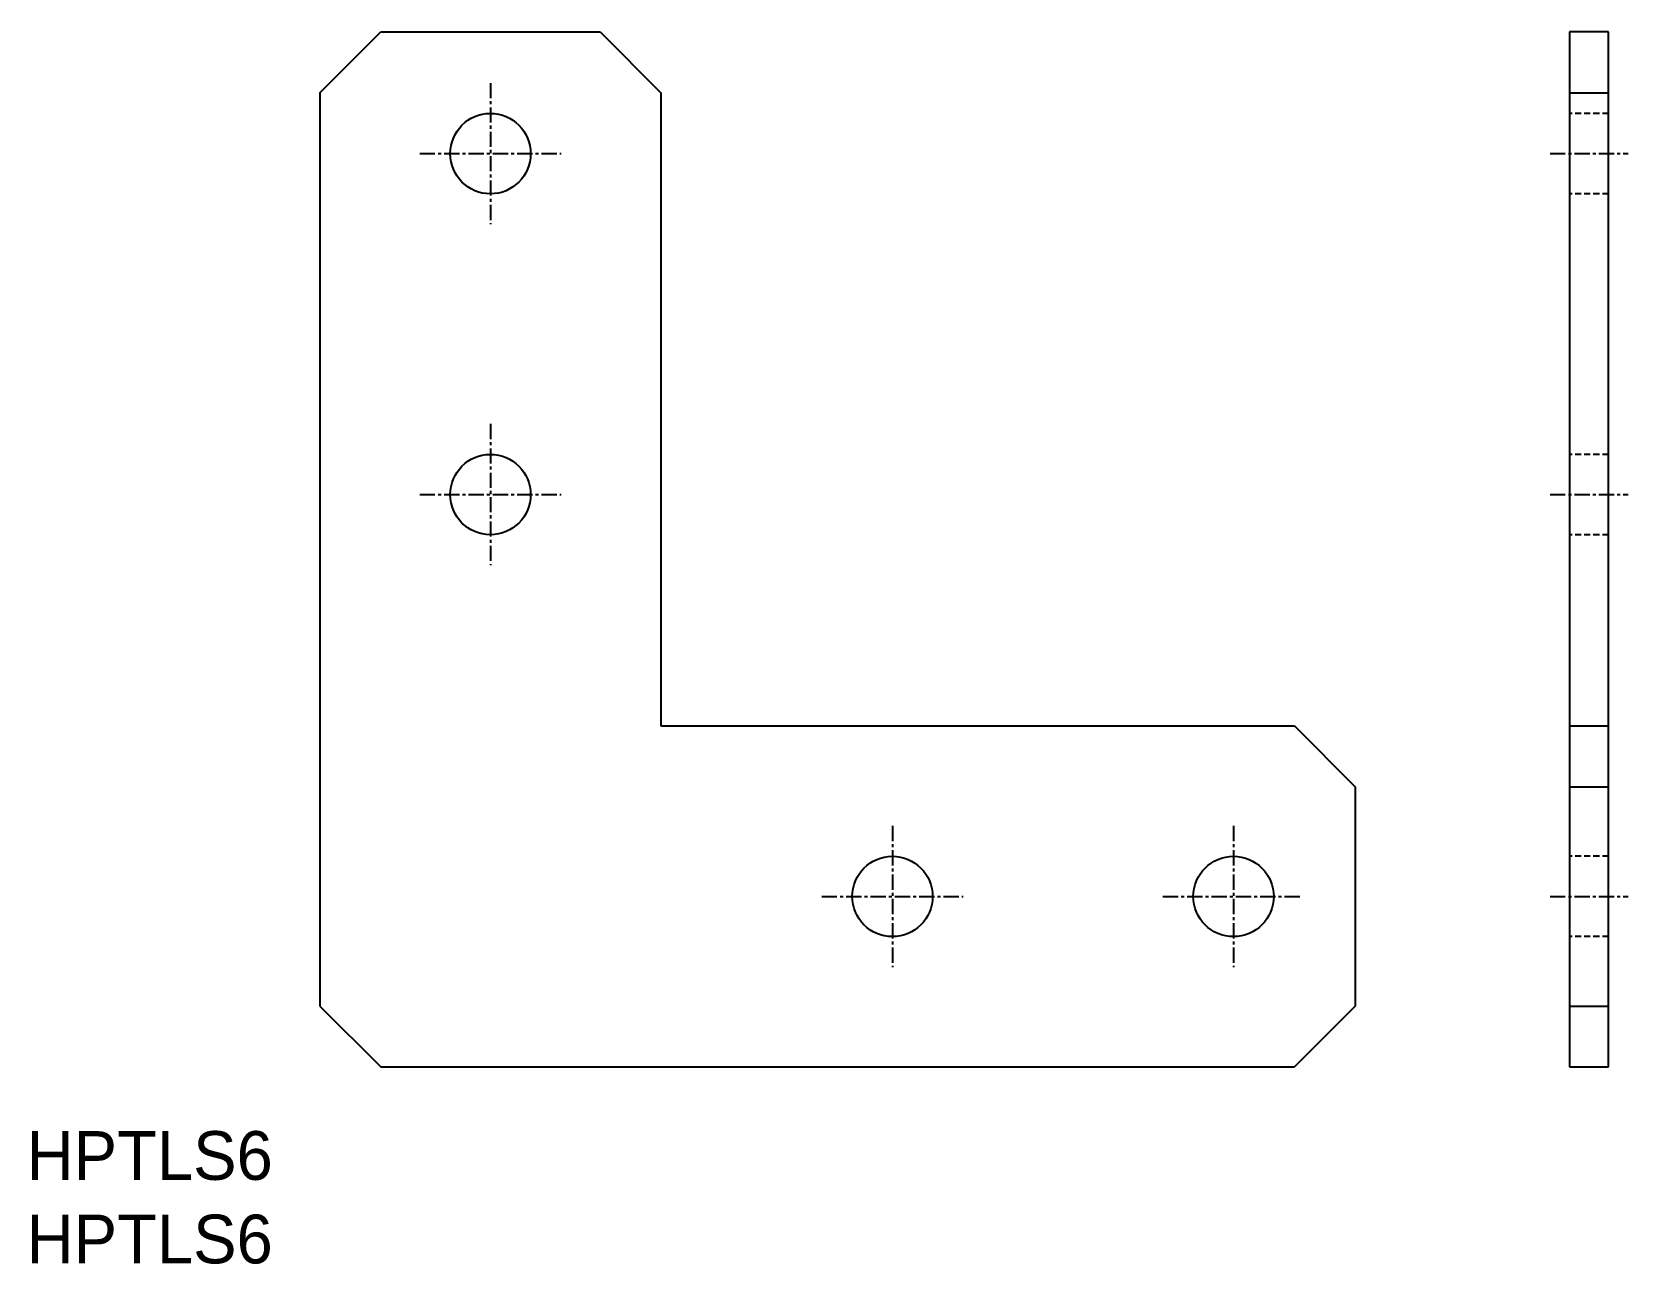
# Model space of a CAD drawing. Extents: x 59 to 190, y 25 to 127.
import ezdxf

# ---------------------------------------------------------------- set-up
doc = ezdxf.new("R2010")
doc.units = 0
doc.linetypes.add('CENTER', pattern=[2, 1.25, -0.25, 0.25, -0.25])
doc.linetypes.add('DASHED', pattern=[0.75, 0.5, -0.25])
doc.layers.get('0').update_dxf_attribs({"linetype": 'CONTINUOUS'})
doc.layers.add('CENTER', color=1, linetype='CENTER')

msp = doc.modelspace()

# ---------------------------------------------------------------- linework, layer by layer
at = {"color": 7, "linetype": 'CONTINUOUS'}
for p, q in [((83.03, 121.54), (88.03, 126.54)), ((88.03, 126.54), (106.03, 126.54)), ((106.03, 126.54), (111.03, 121.54)), ((185.62, 126.54), (185.62, 41.54)), ((188.82, 126.54), (185.62, 126.54)), ((188.82, 41.54), (188.82, 126.54)), ((83.03, 121.54), (83.03, 46.54)), ((111.03, 121.54), (111.03, 69.54)), ((185.62, 121.54), (188.82, 121.54)), ((83.03, 102.79), (83.03, 102.79)), ((83.03, 84.04), (83.03, 84.04)), ((111.03, 69.54), (163.03, 69.54)), ((163.03, 69.54), (168.03, 64.54)), ((185.62, 69.54), (188.82, 69.54)), ((168.03, 64.54), (168.03, 46.54)), ((185.62, 64.54), (188.82, 64.54)), ((83.03, 46.54), (88.03, 41.54)), ((168.03, 46.54), (163.03, 41.54)), ((185.62, 46.54), (188.82, 46.54)), ((88.03, 41.54), (163.03, 41.54)), ((185.62, 41.54), (188.82, 41.54))]:
    msp.add_line(p, q, dxfattribs=at)
at = {"color": 3, "linetype": 'DASHED'}
for p, q in [((188.82, 119.84), (185.62, 119.84)), ((188.82, 113.24), (185.62, 113.24)), ((188.82, 91.84), (185.62, 91.84)), ((188.82, 85.24), (185.62, 85.24)), ((188.82, 58.84), (185.62, 58.84)), ((188.82, 52.24), (185.62, 52.24))]:
    msp.add_line(p, q, dxfattribs=at)
at = {"color": 7, "linetype": 'CONTINUOUS'}
for centre in [(97.03, 116.54), (97.03, 88.54), (130.03, 55.54), (158.03, 55.54)]:
    msp.add_circle(centre, 3.3, dxfattribs=at)
at = {"layer": 'CENTER', "color": 1, "linetype": 'CENTER'}
for p, q in [((97.03, 122.34), (97.03, 110.74)), ((91.23, 116.54), (102.83, 116.54)), ((184.02, 116.54), (190.42, 116.54)), ((97.03, 94.34), (97.03, 82.74)), ((91.23, 88.54), (102.83, 88.54)), ((184.02, 88.54), (190.42, 88.54)), ((130.03, 61.34), (130.03, 49.74)), ((158.03, 61.34), (158.03, 49.74)), ((124.23, 55.54), (135.83, 55.54)), ((152.23, 55.54), (163.55, 55.54)), ((184.02, 55.54), (190.42, 55.54))]:
    msp.add_line(p, q, dxfattribs=at)

# ---------------------------------------------------------------- texts
at = {"color": 7, "linetype": 'CONTINUOUS'}
for p in [(58.95, 32.27), (58.95, 25.41)]:
    msp.add_text('HPTLS6', height=4, dxfattribs=at).set_placement(p)

doc.saveas('drawing.dxf')
